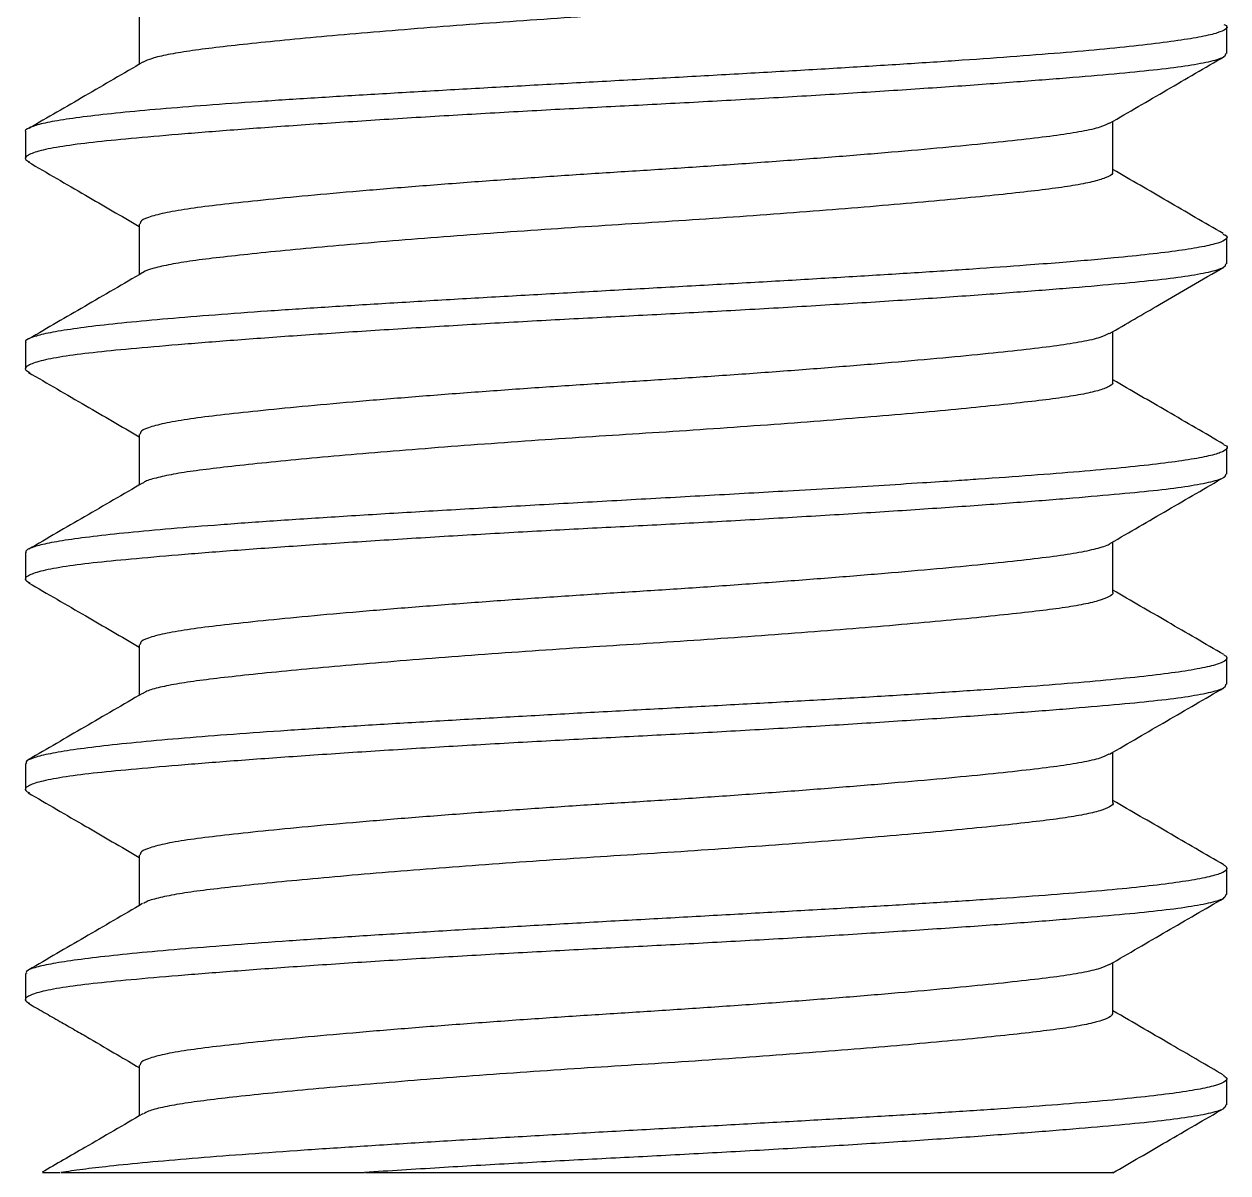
# Model space of a CAD drawing. Header units: millimetres. Extents: x 1580 to 3807, y -141 to 840.
# Drawn here: x 1886.852 to 1890.86, y 60.585 to 64.409 of the extents above; entities that cross this region are included whole.
import ezdxf

# ---------------------------------------------------------------- set-up
doc = ezdxf.new("R2010")
doc.units = ezdxf.units.MM

msp = doc.modelspace()

# ---------------------------------------------------------------- linework, layer by layer
at = {"color": 7, "linetype": 'Continuous', "lineweight": 25}
for p, q in [((1890.8561, 64.311), (1890.8561, 64.3985)), ((1886.8561, 64.0505), (1886.8561, 63.961)), ((1890.8561, 63.611), (1890.8561, 63.6985)), ((1886.8561, 63.349), (1886.8561, 63.261)), ((1890.8561, 62.911), (1890.8561, 62.9985)), ((1886.8561, 62.6496), (1886.8561, 62.561)), ((1890.8561, 62.211), (1890.8561, 62.2985)), ((1886.8561, 61.9475), (1886.8561, 61.861)), ((1890.8561, 61.511), (1890.8561, 61.5985)), ((1886.8561, 61.2488), (1886.8561, 61.161)), ((1890.8561, 60.811), (1890.8561, 60.8985))]:
    msp.add_line(p, q, dxfattribs=at)
for points, knots in [([(1890.4745, 64.6173), (1890.4748, 64.6147), (1890.4759, 64.6076), (1890.4535, 64.5962), (1890.4101, 64.5831), (1890.3466, 64.5707), (1890.2656, 64.5593), (1890.1674, 64.5479), (1890.0514, 64.5355), (1889.9179, 64.5225), (1889.7687, 64.5091), (1889.6065, 64.4955), (1889.4346, 64.482), (1889.2565, 64.4689), (1889.0761, 64.4564), (1888.8958, 64.4447), (1888.7156, 64.4334), (1888.5352, 64.4212), (1888.3556, 64.4084), (1888.1806, 64.395), (1888.0137, 64.3814), (1887.8583, 64.3679), (1887.7176, 64.3547), (1887.5936, 64.342), (1887.4877, 64.3301), (1887.3991, 64.319), (1887.3282, 64.3069), (1887.275, 64.2944), (1887.2568, 64.2858), (1887.2479, 64.2816)], [0, 0, 0, 0, 0.0217809, 0.0602744, 0.0983614, 0.1358003, 0.1723742, 0.2088888, 0.2462798, 0.2843332, 0.3228088, 0.3614495, 0.3999914, 0.4381747, 0.4757539, 0.5125071, 0.5488842, 0.5861244, 0.62407, 0.662485, 0.7011146, 0.7396954, 0.7779661, 0.8156778, 0.8526034, 0.8889126, 0.9259945, 0.9638238, 1, 1, 1, 1]), ([(1887.2349, 64.4423), (1887.235, 64.413), (1887.235, 64.357), (1887.235, 64.3011), (1887.2349, 64.2745)], [0, 0, 0, 0, 0.52379, 1, 1, 1, 1]), ([(1890.8461, 64.4077), (1890.8489, 64.4064), (1890.8606, 64.401), (1890.8551, 64.3916), (1890.8289, 64.3791), (1890.7752, 64.3664), (1890.6969, 64.3535), (1890.5947, 64.3402), (1890.4699, 64.327), (1890.3243, 64.3139), (1890.1596, 64.3009), (1889.978, 64.2879), (1889.7818, 64.275), (1889.5736, 64.2622), (1889.3561, 64.2494), (1889.1322, 64.2368), (1888.9046, 64.2242), (1888.6764, 64.2117), (1888.4505, 64.1992), (1888.2299, 64.1869), (1888.0175, 64.1746), (1887.816, 64.1624), (1887.6282, 64.1502), (1887.4565, 64.138), (1887.3028, 64.1257), (1887.1692, 64.1134), (1887.0573, 64.101), (1886.9688, 64.0885), (1886.9038, 64.076), (1886.8671, 64.0634), (1886.8519, 64.0549), (1886.8562, 64.0506), (1886.8563, 64.0505)], [0, 0, 0, 0, 0.010856, 0.046229, 0.081603, 0.11698, 0.152358, 0.187732, 0.223061, 0.25839, 0.293718, 0.329045, 0.364372, 0.399698, 0.435024, 0.470348, 0.505673, 0.540996, 0.576319, 0.611641, 0.646963, 0.682284, 0.717522, 0.752739, 0.787956, 0.823174, 0.858393, 0.893612, 0.928831, 0.964052, 0.999272, 1, 1, 1, 1]), ([(1890.853, 64.311), (1890.8522, 64.307), (1890.8504, 64.298), (1890.8072, 64.2841), (1890.7333, 64.2699), (1890.6308, 64.2566), (1890.502, 64.2441), (1890.3454, 64.2304), (1890.1604, 64.2158), (1889.9496, 64.2005), (1889.7191, 64.1851), (1889.4749, 64.17), (1889.225, 64.1555), (1888.9753, 64.142), (1888.7271, 64.1295), (1888.479, 64.1161), (1888.2307, 64.1017), (1887.9881, 64.0866), (1887.758, 64.0712), (1887.5476, 64.0559), (1887.3621, 64.0412), (1887.2054, 64.0274), (1887.0767, 64.0149), (1886.9756, 64.0016), (1886.9021, 63.9874), (1886.8612, 63.9725), (1886.8494, 63.9598), (1886.8647, 63.9523), (1886.8696, 63.9499)], [0, 0, 0, 0, 0.03156, 0.072112, 0.111343, 0.149683, 0.187441, 0.226133, 0.266336, 0.307031, 0.34787, 0.388496, 0.428563, 0.467064, 0.504787, 0.543327, 0.582701, 0.623335, 0.664174, 0.704863, 0.745052, 0.784417, 0.822162, 0.860542, 0.899802, 0.939644, 0.980474, 1, 1, 1, 1]), ([(1890.4661, 64.0786), (1890.5296, 64.1155), (1890.6566, 64.1894), (1890.7837, 64.2632), (1890.8472, 64.3001)], [0, 0, 0, 0, 0.499759, 1, 1, 1, 1]), ([(1887.2474, 64.2817), (1887.1829, 64.2442), (1887.0565, 64.1707), (1886.93, 64.0973), (1886.868, 64.0613)], [0, 0, 0, 0, 0.50975, 1, 1, 1, 1]), ([(1890.4647, 64.0787), (1890.4559, 64.0742), (1890.4373, 64.0648), (1890.3771, 64.0511), (1890.2948, 64.0379), (1890.1902, 64.0254), (1890.0633, 64.0116), (1889.9133, 63.997), (1889.7424, 63.9818), (1889.5556, 63.9664), (1889.3577, 63.9512), (1889.1551, 63.9367), (1888.9527, 63.9232), (1888.7515, 63.9108), (1888.5504, 63.8973), (1888.3492, 63.8829), (1888.1525, 63.8678), (1887.966, 63.8524), (1887.7955, 63.8372), (1887.6451, 63.8225), (1887.5181, 63.8087), (1887.4139, 63.7962), (1887.3316, 63.7829), (1887.2731, 63.7687), (1887.2392, 63.755), (1887.2381, 63.7461), (1887.2376, 63.7422)], [0, 0, 0, 0, 0.038541, 0.080532, 0.121567, 0.161978, 0.203391, 0.246423, 0.289985, 0.333702, 0.377189, 0.420076, 0.461284, 0.501657, 0.542906, 0.585051, 0.628547, 0.672264, 0.715819, 0.758837, 0.80097, 0.841366, 0.882444, 0.924467, 0.967115, 1, 1, 1, 1]), ([(1890.4772, 63.9173), (1890.4772, 63.9463), (1890.4772, 64.0022), (1890.4772, 64.0582), (1890.4772, 64.0851)], [0, 0, 0, 0, 0.518838, 1, 1, 1, 1]), ([(1886.8652, 63.9499), (1886.9288, 63.913), (1887.052, 63.8414), (1887.1752, 63.7698), (1887.2349, 63.7351)], [0, 0, 0, 0, 0.515382, 1, 1, 1, 1]), ([(1890.4745, 63.9173), (1890.4751, 63.9153), (1890.4773, 63.9089), (1890.4578, 63.898), (1890.4174, 63.8849), (1890.3563, 63.8724), (1890.2778, 63.8608), (1890.182, 63.8495), (1890.0685, 63.8372), (1889.9372, 63.8243), (1889.79, 63.811), (1889.6294, 63.7974), (1889.4587, 63.7839), (1889.2813, 63.7707), (1889.101, 63.7581), (1888.9206, 63.7462), (1888.7404, 63.7351), (1888.56, 63.7229), (1888.3802, 63.7102), (1888.2043, 63.6969), (1888.036, 63.6833), (1887.8789, 63.6697), (1887.736, 63.6565), (1887.6096, 63.6437), (1887.5012, 63.6317), (1887.4104, 63.6206), (1887.3363, 63.6086), (1887.2825, 63.596), (1887.2532, 63.5868), (1887.2484, 63.5819), (1887.248, 63.5815)], [0, 0, 0, 0, 0.0164552, 0.0549704, 0.093114, 0.1306416, 0.1673328, 0.203727, 0.2409955, 0.2789574, 0.3173756, 0.3559948, 0.3945516, 0.432785, 0.4704472, 0.5073125, 0.5436198, 0.5807321, 0.61858, 0.6569309, 0.6955321, 0.734121, 0.7724353, 0.8102239, 0.8472564, 0.8835466, 0.9204952, 0.9582208, 0.9964952, 1, 1, 1, 1]), ([(1890.8443, 63.7112), (1890.7822, 63.7472), (1890.6598, 63.8182), (1890.5375, 63.8894), (1890.4772, 63.9245)], [0, 0, 0, 0, 0.506757, 1, 1, 1, 1]), ([(1887.2349, 63.7423), (1887.235, 63.7129), (1887.235, 63.657), (1887.235, 63.6011), (1887.2349, 63.5745)], [0, 0, 0, 0, 0.523986, 1, 1, 1, 1]), ([(1890.8432, 63.7094), (1890.8464, 63.7082), (1890.8599, 63.7026), (1890.8567, 63.6928), (1890.832, 63.68), (1890.7782, 63.6672), (1890.7008, 63.6546), (1890.6017, 63.6423), (1890.4968, 63.6315), (1890.3941, 63.6222), (1890.297, 63.6141), (1890.1716, 63.6044), (1890.0127, 63.593), (1889.8189, 63.5803), (1889.6126, 63.5676), (1889.3964, 63.5548), (1889.1732, 63.5421), (1888.946, 63.5294), (1888.7175, 63.5166), (1888.4908, 63.5039), (1888.2689, 63.4912), (1888.0547, 63.4784), (1887.8508, 63.4657), (1887.66, 63.453), (1887.4847, 63.4402), (1887.3273, 63.4275), (1887.1897, 63.4148), (1887.0737, 63.4021), (1886.9811, 63.3893), (1886.9122, 63.3766), (1886.8709, 63.3639), (1886.8533, 63.3547), (1886.8573, 63.3497), (1886.8579, 63.349)], [0, 0, 0, 0, 0.0107454, 0.0469116, 0.0838085, 0.1198882, 0.1551506, 0.1895958, 0.2232235, 0.2451936, 0.2671231, 0.2905826, 0.3257614, 0.3609401, 0.3961188, 0.4312975, 0.4664763, 0.501655, 0.5368337, 0.5720124, 0.6071911, 0.6423698, 0.6775485, 0.7127272, 0.7479059, 0.7830846, 0.8182633, 0.853442, 0.8886207, 0.9237994, 0.958978, 0.9941567, 1, 1, 1, 1]), ([(1890.853, 63.611), (1890.8522, 63.607), (1890.8504, 63.598), (1890.8072, 63.5841), (1890.7333, 63.5699), (1890.6308, 63.5566), (1890.502, 63.5441), (1890.3454, 63.5304), (1890.1604, 63.5158), (1889.9496, 63.5005), (1889.7191, 63.4851), (1889.4749, 63.47), (1889.225, 63.4555), (1888.9753, 63.442), (1888.7271, 63.4295), (1888.479, 63.4161), (1888.2307, 63.4017), (1887.9881, 63.3866), (1887.758, 63.3712), (1887.5476, 63.3559), (1887.3621, 63.3412), (1887.2054, 63.3274), (1887.0767, 63.3149), (1886.9756, 63.3016), (1886.9021, 63.2874), (1886.8612, 63.2725), (1886.8495, 63.2597), (1886.8651, 63.252), (1886.8703, 63.2494)], [0, 0, 0, 0, 0.031523, 0.072028, 0.111212, 0.149507, 0.187221, 0.225868, 0.266023, 0.306671, 0.347462, 0.38804, 0.42806, 0.466516, 0.504195, 0.542689, 0.582017, 0.622603, 0.663395, 0.704036, 0.744178, 0.783497, 0.821197, 0.859532, 0.898746, 0.938542, 0.979323, 1, 1, 1, 1]), ([(1887.2471, 63.5815), (1887.1826, 63.544), (1887.0562, 63.4705), (1886.9297, 63.3971), (1886.8678, 63.3611)], [0, 0, 0, 0, 0.5101934, 1, 1, 1, 1]), ([(1890.4653, 63.3782), (1890.5208, 63.4105), (1890.6477, 63.4842), (1890.7746, 63.5579), (1890.846, 63.5993)], [0, 0, 0, 0, 0.437535, 1, 1, 1, 1]), ([(1890.4637, 63.3782), (1890.4551, 63.3739), (1890.4367, 63.3646), (1890.3771, 63.3511), (1890.2948, 63.3379), (1890.1902, 63.3254), (1890.0633, 63.3116), (1889.9133, 63.297), (1889.7424, 63.2818), (1889.5556, 63.2664), (1889.3577, 63.2512), (1889.1551, 63.2367), (1888.9527, 63.2232), (1888.7515, 63.2108), (1888.5504, 63.1973), (1888.3492, 63.1829), (1888.1525, 63.1678), (1887.966, 63.1524), (1887.7955, 63.1372), (1887.6451, 63.1225), (1887.5181, 63.1087), (1887.4139, 63.0962), (1887.3316, 63.0829), (1887.2731, 63.0687), (1887.2392, 63.055), (1887.2381, 63.0461), (1887.2376, 63.0422)], [0, 0, 0, 0, 0.037311, 0.079356, 0.120444, 0.160906, 0.202372, 0.24546, 0.289077, 0.33285, 0.376393, 0.419334, 0.460595, 0.50102, 0.542321, 0.58452, 0.628072, 0.671845, 0.715455, 0.758528, 0.800716, 0.841163, 0.882294, 0.92437, 0.967073, 1, 1, 1, 1]), ([(1890.4772, 63.2173), (1890.4772, 63.2463), (1890.4772, 63.3022), (1890.4772, 63.3581), (1890.4772, 63.3851)], [0, 0, 0, 0, 0.518688, 1, 1, 1, 1]), ([(1886.866, 63.2494), (1886.9295, 63.2125), (1887.0526, 63.1411), (1887.1755, 63.0696), (1887.2349, 63.0351)], [0, 0, 0, 0, 0.5166797, 1, 1, 1, 1]), ([(1890.4749, 63.2173), (1890.4756, 63.2159), (1890.4785, 63.2101), (1890.4616, 63.1998), (1890.4244, 63.1867), (1890.3658, 63.1741), (1890.2897, 63.1623), (1890.1962, 63.1511), (1890.0852, 63.139), (1889.9563, 63.1261), (1889.8112, 63.1128), (1889.6522, 63.0992), (1889.4827, 63.0857), (1889.306, 63.0725), (1889.1258, 63.0598), (1888.9455, 63.0478), (1888.7652, 63.0366), (1888.5849, 63.0247), (1888.4048, 63.012), (1888.2281, 62.9987), (1888.0586, 62.9852), (1887.8998, 62.9716), (1887.7547, 62.9583), (1887.626, 62.9455), (1887.5151, 62.9333), (1887.4219, 62.9221), (1887.3455, 62.9103), (1887.2887, 62.8977), (1887.2561, 62.8879), (1887.2497, 62.8822), (1887.2484, 62.881)], [0, 0, 0, 0, 0.011121, 0.049614, 0.087771, 0.125346, 0.162114, 0.198388, 0.235493, 0.273321, 0.311638, 0.350192, 0.38872, 0.426961, 0.464663, 0.5016, 0.537838, 0.574781, 0.61249, 0.650733, 0.689262, 0.727816, 0.76613, 0.803953, 0.841052, 0.877323, 0.914098, 0.951678, 0.989839, 1, 1, 1, 1]), ([(1890.8456, 63.0104), (1890.7833, 63.0466), (1890.6605, 63.1179), (1890.5377, 63.1893), (1890.4772, 63.2244)], [0, 0, 0, 0, 0.507144, 1, 1, 1, 1]), ([(1887.2349, 63.0423), (1887.235, 63.0129), (1887.235, 62.957), (1887.235, 62.9011), (1887.2349, 62.8744)], [0, 0, 0, 0, 0.524149, 1, 1, 1, 1]), ([(1890.845, 63.0094), (1890.8465, 63.0088), (1890.8591, 63.0039), (1890.8578, 62.9949), (1890.8393, 62.9822), (1890.7926, 62.9695), (1890.7216, 62.9568), (1890.6262, 62.9441), (1890.5079, 62.9315), (1890.3682, 62.9188), (1890.209, 62.9062), (1890.0675, 62.8961), (1889.9441, 62.8877), (1889.8342, 62.8806), (1889.6985, 62.8721), (1889.5485, 62.8631), (1889.3616, 62.8523), (1889.1363, 62.8395), (1888.8744, 62.825), (1888.6158, 62.8107), (1888.3646, 62.7965), (1888.1248, 62.7826), (1887.8997, 62.7688), (1887.6921, 62.7553), (1887.5046, 62.7419), (1887.339, 62.7287), (1887.1967, 62.7158), (1887.0786, 62.703), (1886.9855, 62.6904), (1886.9168, 62.678), (1886.8744, 62.6658), (1886.8552, 62.6564), (1886.8579, 62.651), (1886.8586, 62.6496)], [0, 0, 0, 0, 0.005035, 0.040229, 0.075381, 0.110534, 0.145686, 0.180838, 0.215991, 0.251143, 0.286295, 0.321447, 0.335514, 0.3558, 0.381061, 0.406126, 0.430994, 0.471984, 0.512427, 0.552325, 0.591677, 0.630483, 0.668742, 0.706456, 0.743623, 0.780244, 0.816319, 0.851848, 0.88683, 0.921266, 0.955156, 0.988499, 1, 1, 1, 1]), ([(1890.853, 62.911), (1890.8522, 62.907), (1890.8504, 62.898), (1890.8072, 62.8841), (1890.7333, 62.8699), (1890.6308, 62.8566), (1890.502, 62.8441), (1890.3454, 62.8304), (1890.1604, 62.8158), (1889.9496, 62.8005), (1889.7191, 62.7851), (1889.4749, 62.77), (1889.225, 62.7555), (1888.9753, 62.742), (1888.7271, 62.7295), (1888.479, 62.7161), (1888.2307, 62.7017), (1887.9881, 62.6866), (1887.758, 62.6712), (1887.5476, 62.6559), (1887.3621, 62.6412), (1887.2054, 62.6274), (1887.0767, 62.6149), (1886.9756, 62.6016), (1886.9021, 62.5874), (1886.8611, 62.5725), (1886.8495, 62.5597), (1886.8652, 62.5519), (1886.8705, 62.5493)], [0, 0, 0, 0, 0.031513, 0.072006, 0.111179, 0.149462, 0.187165, 0.2258, 0.265943, 0.306578, 0.347357, 0.387923, 0.427931, 0.466375, 0.504043, 0.542525, 0.581841, 0.622415, 0.663194, 0.703823, 0.743953, 0.78326, 0.820949, 0.859272, 0.898474, 0.938258, 0.979027, 1, 1, 1, 1]), ([(1890.4692, 62.6807), (1890.5325, 62.7175), (1890.6593, 62.7912), (1890.7861, 62.8648), (1890.8495, 62.9016)], [0, 0, 0, 0, 0.499845, 1, 1, 1, 1]), ([(1887.2463, 62.881), (1887.1818, 62.8436), (1887.0556, 62.7702), (1886.9293, 62.6969), (1886.8675, 62.661)], [0, 0, 0, 0, 0.510688, 1, 1, 1, 1]), ([(1890.4689, 62.6807), (1890.4688, 62.6806), (1890.4663, 62.6754), (1890.4361, 62.6654), (1890.3781, 62.6511), (1890.2945, 62.6379), (1890.1902, 62.6254), (1890.0633, 62.6116), (1889.9133, 62.597), (1889.7424, 62.5818), (1889.5556, 62.5664), (1889.3577, 62.5512), (1889.1551, 62.5367), (1888.9527, 62.5232), (1888.7515, 62.5108), (1888.5504, 62.4973), (1888.3492, 62.4829), (1888.1525, 62.4678), (1887.966, 62.4524), (1887.7955, 62.4372), (1887.6451, 62.4225), (1887.5181, 62.4087), (1887.4139, 62.3962), (1887.3316, 62.3829), (1887.2731, 62.3687), (1887.2392, 62.355), (1887.2381, 62.3461), (1887.2376, 62.3422)], [0, 0, 0, 0, 0.000927, 0.044085, 0.085834, 0.126633, 0.166811, 0.207985, 0.250769, 0.29408, 0.337544, 0.380781, 0.42342, 0.464391, 0.504531, 0.545542, 0.587444, 0.630689, 0.674154, 0.717457, 0.760227, 0.802118, 0.842281, 0.883122, 0.924902, 0.967305, 1, 1, 1, 1]), ([(1890.4772, 62.5173), (1890.4772, 62.5463), (1890.4772, 62.6023), (1890.4772, 62.6583), (1890.4772, 62.6853)], [0, 0, 0, 0, 0.517684, 1, 1, 1, 1]), ([(1886.8662, 62.5493), (1886.9297, 62.5124), (1887.0527, 62.441), (1887.1756, 62.3696), (1887.2349, 62.3351)], [0, 0, 0, 0, 0.5171, 1, 1, 1, 1]), ([(1890.4758, 62.5173), (1890.4762, 62.5166), (1890.4797, 62.5114), (1890.465, 62.5017), (1890.431, 62.4884), (1890.3749, 62.4758), (1890.3012, 62.4639), (1890.2101, 62.4527), (1890.1016, 62.4407), (1889.9751, 62.4279), (1889.832, 62.4147), (1889.6748, 62.4011), (1889.5065, 62.3876), (1889.3306, 62.3742), (1889.1507, 62.3615), (1888.9703, 62.3494), (1888.7901, 62.3382), (1888.6097, 62.3264), (1888.4294, 62.3137), (1888.2521, 62.3006), (1888.0814, 62.287), (1887.9209, 62.2734), (1887.7738, 62.2601), (1887.6427, 62.2472), (1887.5293, 62.2349), (1887.4337, 62.2237), (1887.355, 62.212), (1887.2953, 62.1995), (1887.2591, 62.189), (1887.251, 62.1827), (1887.2486, 62.1808)], [0, 0, 0, 0, 0.005807, 0.044307, 0.082506, 0.120155, 0.157027, 0.19325, 0.230219, 0.267942, 0.306187, 0.344704, 0.383232, 0.421508, 0.459279, 0.496315, 0.532552, 0.569355, 0.606952, 0.645117, 0.683602, 0.722148, 0.760491, 0.798377, 0.835569, 0.87189, 0.908519, 0.945982, 0.984058, 1, 1, 1, 1]), ([(1890.8463, 62.31), (1890.7839, 62.3462), (1890.6608, 62.4177), (1890.5378, 62.4892), (1890.4772, 62.5244)], [0, 0, 0, 0, 0.5068364, 1, 1, 1, 1]), ([(1887.2349, 62.3423), (1887.235, 62.3129), (1887.235, 62.257), (1887.235, 62.201), (1887.2349, 62.1744)], [0, 0, 0, 0, 0.5243184, 1, 1, 1, 1]), ([(1890.8459, 62.3095), (1890.8474, 62.3088), (1890.8535, 62.306), (1890.8552, 62.3026), (1890.856, 62.2997), (1890.8561, 62.2989), (1890.8561, 62.2986), (1890.8561, 62.2985), (1890.8561, 62.2985), (1890.8561, 62.2985), (1890.8561, 62.2985), (1890.8561, 62.2938), (1890.8464, 62.2845), (1890.8033, 62.2707), (1890.7333, 62.2571), (1890.6389, 62.2439), (1890.5227, 62.231), (1890.3848, 62.2181), (1890.2269, 62.2054), (1890.0511, 62.1927), (1889.8597, 62.1802), (1889.6552, 62.1677), (1889.4405, 62.1553), (1889.2188, 62.143), (1888.9929, 62.1307), (1888.7653, 62.1184), (1888.539, 62.1059), (1888.3167, 62.0934), (1888.1013, 62.0809), (1887.8957, 62.0683), (1887.7025, 62.0556), (1887.5242, 62.0429), (1887.363, 62.0301), (1887.221, 62.0173), (1887.1, 62.0044), (1887.0017, 61.9915), (1886.9269, 61.9786), (1886.8787, 61.9657), (1886.8559, 61.9553), (1886.8585, 61.9493), (1886.8592, 61.9475)], [0, 0, 0, 0, 0.005372, 0.023384, 0.027117, 0.028869, 0.029294, 0.029505, 0.029532, 0.029545, 0.029547, 0.02955, 0.066644, 0.103738, 0.14083, 0.176158, 0.211484, 0.24681, 0.282135, 0.317459, 0.352782, 0.388105, 0.423427, 0.458582, 0.493669, 0.528756, 0.563844, 0.598932, 0.63402, 0.669109, 0.704199, 0.739289, 0.774379, 0.80947, 0.844588, 0.87978, 0.914971, 0.950163, 0.985354, 1, 1, 1, 1]), ([(1890.853, 62.211), (1890.8522, 62.207), (1890.8504, 62.198), (1890.8072, 62.1841), (1890.7333, 62.1699), (1890.6308, 62.1566), (1890.502, 62.1441), (1890.3454, 62.1304), (1890.1604, 62.1158), (1889.9496, 62.1005), (1889.7191, 62.0851), (1889.4749, 62.07), (1889.225, 62.0555), (1888.9753, 62.042), (1888.7271, 62.0295), (1888.479, 62.0161), (1888.2307, 62.0017), (1887.9881, 61.9866), (1887.758, 61.9712), (1887.5476, 61.9559), (1887.3621, 61.9412), (1887.2054, 61.9274), (1887.0767, 61.9149), (1886.9756, 61.9016), (1886.9021, 61.8874), (1886.8612, 61.8725), (1886.8494, 61.8599), (1886.8644, 61.8524), (1886.8692, 61.8501)], [0, 0, 0, 0, 0.031578, 0.072154, 0.111407, 0.14977, 0.18755, 0.226264, 0.26649, 0.307209, 0.348072, 0.388722, 0.428812, 0.467336, 0.50508, 0.543642, 0.583039, 0.623696, 0.66456, 0.705272, 0.745485, 0.784873, 0.822639, 0.861042, 0.900324, 0.94019, 0.981043, 1, 1, 1, 1]), ([(1887.246, 62.1809), (1887.1816, 62.1434), (1887.0552, 62.0699), (1886.9288, 61.9965), (1886.8668, 61.9606)], [0, 0, 0, 0, 0.509813, 1, 1, 1, 1]), ([(1890.4653, 61.9782), (1890.5288, 62.0151), (1890.6559, 62.089), (1890.7831, 62.1628), (1890.8467, 62.1997)], [0, 0, 0, 0, 0.4997448, 1, 1, 1, 1]), ([(1890.4637, 61.9782), (1890.4551, 61.9739), (1890.4368, 61.9647), (1890.3771, 61.9511), (1890.2948, 61.9379), (1890.1902, 61.9254), (1890.0633, 61.9116), (1889.9133, 61.897), (1889.7424, 61.8818), (1889.5556, 61.8664), (1889.3577, 61.8512), (1889.1551, 61.8367), (1888.9527, 61.8232), (1888.7515, 61.8108), (1888.5504, 61.7973), (1888.3492, 61.7829), (1888.1525, 61.7678), (1887.966, 61.7524), (1887.7955, 61.7372), (1887.6451, 61.7225), (1887.5181, 61.7087), (1887.4139, 61.6962), (1887.3316, 61.6829), (1887.2731, 61.6687), (1887.2392, 61.655), (1887.2381, 61.6461), (1887.2376, 61.6422)], [0, 0, 0, 0, 0.03734, 0.079384, 0.12047, 0.160932, 0.202396, 0.245482, 0.289099, 0.33287, 0.376411, 0.419352, 0.460611, 0.501034, 0.542335, 0.584533, 0.628083, 0.671855, 0.715464, 0.758535, 0.800722, 0.841168, 0.882297, 0.924372, 0.967074, 1, 1, 1, 1]), ([(1890.4772, 61.8173), (1890.4772, 61.8462), (1890.4772, 61.9022), (1890.4772, 61.9581), (1890.4772, 61.9851)], [0, 0, 0, 0, 0.518303, 1, 1, 1, 1]), ([(1886.8649, 61.8501), (1886.9284, 61.8132), (1887.0518, 61.7416), (1887.1751, 61.6699), (1887.2349, 61.6351)], [0, 0, 0, 0, 0.515119, 1, 1, 1, 1]), ([(1890.477, 61.8173), (1890.4771, 61.8172), (1890.4807, 61.8126), (1890.4679, 61.8035), (1890.4372, 61.7902), (1890.3836, 61.7775), (1890.3124, 61.7654), (1890.2236, 61.7543), (1890.1176, 61.7424), (1889.9935, 61.7297), (1889.8526, 61.7165), (1889.6972, 61.703), (1889.5302, 61.6894), (1889.3551, 61.6761), (1889.1755, 61.6632), (1888.9951, 61.651), (1888.8149, 61.6398), (1888.6346, 61.628), (1888.4542, 61.6155), (1888.2762, 61.6024), (1888.1043, 61.5889), (1887.9422, 61.5753), (1887.7931, 61.5619), (1887.6597, 61.5489), (1887.5439, 61.5366), (1887.4458, 61.5252), (1887.3648, 61.5137), (1887.3024, 61.5013), (1887.2626, 61.4903), (1887.2525, 61.4834), (1887.249, 61.481)], [0, 0, 0, 0, 0.0005015, 0.0390411, 0.0773153, 0.1150728, 0.1520824, 0.1883261, 0.2251933, 0.2628435, 0.30105, 0.339564, 0.3781246, 0.4164689, 0.4543428, 0.4915108, 0.5278193, 0.5645148, 0.6020331, 0.6401527, 0.6786282, 0.7172002, 0.7556055, 0.7935874, 0.8309061, 0.8673491, 0.9038659, 0.9412444, 0.9792682, 1, 1, 1, 1]), ([(1890.8468, 61.6097), (1890.7843, 61.646), (1890.661, 61.7176), (1890.5378, 61.7892), (1890.4772, 61.8244)], [0, 0, 0, 0, 0.507544, 1, 1, 1, 1]), ([(1890.8467, 61.6096), (1890.8471, 61.6094), (1890.8491, 61.6083), (1890.8516, 61.6063), (1890.8543, 61.6036), (1890.8558, 61.601), (1890.8568, 61.5948), (1890.8471, 61.5851), (1890.808, 61.572), (1890.7435, 61.559), (1890.6546, 61.5462), (1890.5424, 61.5335), (1890.4082, 61.521), (1890.254, 61.5085), (1890.0816, 61.4962), (1889.8934, 61.4841), (1889.6919, 61.472), (1889.4797, 61.4597), (1889.2593, 61.4474), (1889.0335, 61.4348), (1888.8054, 61.4222), (1888.5779, 61.4094), (1888.3539, 61.3964), (1888.1363, 61.3833), (1887.9281, 61.3701), (1887.732, 61.3568), (1887.5506, 61.3437), (1887.3862, 61.3307), (1887.2408, 61.3179), (1887.1164, 61.3051), (1887.0145, 61.2925), (1886.9363, 61.2801), (1886.8841, 61.2678), (1886.8576, 61.2574), (1886.8588, 61.2511), (1886.8592, 61.2488)], [0, 0, 0, 0, 0.001407, 0.008889, 0.016142, 0.023167, 0.030109, 0.065307, 0.100504, 0.135699, 0.170893, 0.206087, 0.241279, 0.27647, 0.311659, 0.346848, 0.381981, 0.417121, 0.452277, 0.487448, 0.522634, 0.557835, 0.593051, 0.628283, 0.663529, 0.698735, 0.733927, 0.769118, 0.804308, 0.839497, 0.874684, 0.909871, 0.945056, 0.98024, 1, 1, 1, 1]), ([(1887.2349, 61.6423), (1887.235, 61.6129), (1887.235, 61.557), (1887.235, 61.501), (1887.2349, 61.4744)], [0, 0, 0, 0, 0.524536, 1, 1, 1, 1]), ([(1890.853, 61.511), (1890.8522, 61.507), (1890.8504, 61.498), (1890.8072, 61.4841), (1890.7333, 61.4699), (1890.6308, 61.4566), (1890.502, 61.4441), (1890.3454, 61.4304), (1890.1604, 61.4158), (1889.9496, 61.4005), (1889.7191, 61.3851), (1889.4749, 61.37), (1889.225, 61.3555), (1888.9753, 61.342), (1888.7271, 61.3295), (1888.479, 61.3161), (1888.2307, 61.3017), (1887.9881, 61.2866), (1887.758, 61.2712), (1887.5476, 61.2559), (1887.3621, 61.2412), (1887.2054, 61.2274), (1887.0767, 61.2149), (1886.9756, 61.2016), (1886.9021, 61.1874), (1886.8612, 61.1725), (1886.8494, 61.1597), (1886.865, 61.1521), (1886.8701, 61.1495)], [0, 0, 0, 0, 0.0315317, 0.0720481, 0.1112437, 0.1495498, 0.1872746, 0.225932, 0.2660988, 0.3067581, 0.3475609, 0.3881507, 0.4281821, 0.4666489, 0.5043384, 0.5428435, 0.5821823, 0.62278, 0.6635835, 0.7042361, 0.7443892, 0.7837196, 0.8214305, 0.8597764, 0.8990012, 0.9388084, 0.9796015, 1, 1, 1, 1]), ([(1890.4659, 61.2785), (1890.5293, 61.3154), (1890.6562, 61.3892), (1890.7832, 61.4629), (1890.8467, 61.4997)], [0, 0, 0, 0, 0.499792, 1, 1, 1, 1]), ([(1887.2463, 61.481), (1887.1819, 61.4436), (1887.0556, 61.3702), (1886.9292, 61.2968), (1886.8672, 61.2608)], [0, 0, 0, 0, 0.509775, 1, 1, 1, 1]), ([(1890.4645, 61.2785), (1890.4556, 61.2741), (1890.4371, 61.2648), (1890.3771, 61.2511), (1890.2948, 61.2379), (1890.1902, 61.2254), (1890.0633, 61.2116), (1889.9133, 61.197), (1889.7424, 61.1818), (1889.5556, 61.1664), (1889.3577, 61.1512), (1889.1551, 61.1367), (1888.9527, 61.1232), (1888.7515, 61.1108), (1888.5504, 61.0973), (1888.3492, 61.0829), (1888.1525, 61.0678), (1887.966, 61.0524), (1887.7955, 61.0372), (1887.6451, 61.0225), (1887.5181, 61.0087), (1887.4139, 60.9962), (1887.3316, 60.9829), (1887.2731, 60.9687), (1887.2392, 60.955), (1887.2381, 60.9461), (1887.2376, 60.9422)], [0, 0, 0, 0, 0.038211, 0.080217, 0.121266, 0.161691, 0.203118, 0.246165, 0.289742, 0.333473, 0.376976, 0.419877, 0.461099, 0.501486, 0.542749, 0.584909, 0.62842, 0.672151, 0.715721, 0.758754, 0.800902, 0.841312, 0.882404, 0.924441, 0.967104, 1, 1, 1, 1]), ([(1890.4772, 61.1173), (1890.4772, 61.1462), (1890.4771, 61.2022), (1890.4772, 61.2581), (1890.4772, 61.2851)], [0, 0, 0, 0, 0.518082, 1, 1, 1, 1]), ([(1886.866, 61.1494), (1886.8833, 61.1394), (1886.9161, 61.1205), (1886.9688, 61.0904), (1887.0198, 61.0612), (1887.0848, 61.0236), (1887.1613, 60.9785), (1887.2112, 60.9492), (1887.2349, 60.9352)], [0, 0, 0, 0, 0.157162, 0.2984677, 0.4278019, 0.5493566, 0.7849559, 1, 1, 1, 1]), ([(1890.476, 61.1173), (1890.4748, 61.1133), (1890.4724, 61.1048), (1890.4422, 61.092), (1890.3923, 61.0792), (1890.3232, 61.067), (1890.2369, 61.0558), (1890.1332, 61.0441), (1890.0116, 61.0315), (1889.8729, 61.0184), (1889.7194, 61.0049), (1889.5538, 60.9913), (1889.3796, 60.9779), (1889.2004, 60.9649), (1889.0199, 60.9526), (1888.8397, 60.9413), (1888.6594, 60.9297), (1888.479, 60.9173), (1888.3004, 60.9042), (1888.1275, 60.8908), (1887.9639, 60.8772), (1887.8128, 60.8637), (1887.6771, 60.8507), (1887.5587, 60.8382), (1887.4583, 60.8267), (1887.3749, 60.8153), (1887.3099, 60.803), (1887.2666, 60.7917), (1887.2544, 60.7844), (1887.2496, 60.7815)], [0, 0, 0, 0, 0.0337892, 0.0721706, 0.1100681, 0.1472471, 0.1835833, 0.2203796, 0.2579892, 0.2961885, 0.3347311, 0.3733567, 0.4118017, 0.4498096, 0.4871417, 0.5235936, 0.5602128, 0.5976845, 0.6357903, 0.6742876, 0.7129178, 0.751417, 0.7895269, 0.8270044, 0.863631, 0.9000767, 0.9374027, 0.9754063, 1, 1, 1, 1]), ([(1890.8444, 60.9111), (1890.7903, 60.9425), (1890.6679, 61.0136), (1890.5455, 61.0847), (1890.4772, 61.1244)], [0, 0, 0, 0, 0.441503, 1, 1, 1, 1]), ([(1887.2349, 60.9423), (1887.235, 60.9129), (1887.235, 60.857), (1887.235, 60.801), (1887.2349, 60.7745)], [0, 0, 0, 0, 0.524761, 1, 1, 1, 1]), ([(1890.8438, 60.9101), (1890.849, 60.9068), (1890.8611, 60.8991), (1890.8499, 60.8869), (1890.815, 60.8738), (1890.7538, 60.8608), (1890.6682, 60.848), (1890.5591, 60.8353), (1890.4279, 60.8227), (1890.2763, 60.8102), (1890.1063, 60.7979), (1889.9202, 60.7858), (1889.7204, 60.7737), (1889.5094, 60.7614), (1889.29, 60.7491), (1889.0649, 60.7366), (1888.8369, 60.7239), (1888.6091, 60.7111), (1888.3844, 60.6982), (1888.1658, 60.6851), (1887.9561, 60.6719), (1887.7582, 60.6586), (1887.5747, 60.6455), (1887.4078, 60.6325), (1887.2596, 60.6196), (1887.1396, 60.6076), (1887.0436, 60.5964), (1886.9975, 60.5895), (1886.9745, 60.586)], [0, 0, 0, 0, 0.029555, 0.068873, 0.108227, 0.14758, 0.186931, 0.226281, 0.265629, 0.304977, 0.344323, 0.383668, 0.422958, 0.462247, 0.501554, 0.540879, 0.580221, 0.61958, 0.658957, 0.698352, 0.737765, 0.777142, 0.816493, 0.855844, 0.895192, 0.93454, 0.96727, 1, 1, 1, 1]), ([(1890.853, 60.811), (1890.8522, 60.807), (1890.8504, 60.798), (1890.8072, 60.7841), (1890.7333, 60.7699), (1890.6308, 60.7566), (1890.502, 60.7441), (1890.3454, 60.7304), (1890.1604, 60.7158), (1889.9496, 60.7005), (1889.7191, 60.6851), (1889.4749, 60.67), (1889.225, 60.6555), (1888.9753, 60.642), (1888.727, 60.6295), (1888.4791, 60.6161), (1888.228, 60.6016), (1888.0677, 60.5914), (1887.9854, 60.5862)], [0, 0, 0, 0, 0.050552, 0.115508, 0.178347, 0.23976, 0.300241, 0.362217, 0.426613, 0.491798, 0.557213, 0.622287, 0.686466, 0.748137, 0.808561, 0.870293, 0.933361, 1, 1, 1, 1]), ([(1887.2472, 60.7815), (1887.1828, 60.7441), (1887.0712, 60.6792), (1886.9596, 60.6144), (1886.9123, 60.587)], [0, 0, 0, 0, 0.577075, 1, 1, 1, 1]), ([(1890.4768, 60.5848), (1890.5363, 60.6195), (1890.6594, 60.691), (1890.7826, 60.7625), (1890.8461, 60.7994)], [0, 0, 0, 0, 0.4839185, 1, 1, 1, 1]), ([(1886.9129, 60.586), (1886.914, 60.586), (1886.9163, 60.586), (1886.946, 60.586), (1886.9622, 60.586)], [0, 0, 0, 0, 0.456603, 1, 1, 1, 1]), ([(1886.9745, 60.586), (1887.062, 60.586), (1887.1971, 60.586), (1887.5426, 60.586), (1887.753, 60.586), (1887.9854, 60.586)], [0, 0, 0, 0, 0.5, 0.5, 1, 1, 1, 1]), ([(1887.9886, 60.586), (1888.0412, 60.586), (1888.1466, 60.586), (1888.3111, 60.586), (1888.4794, 60.586), (1888.6492, 60.586), (1888.8176, 60.586), (1888.9853, 60.586), (1889.1522, 60.586), (1889.3114, 60.586), (1889.4599, 60.586), (1889.599, 60.586), (1889.7326, 60.586), (1889.8567, 60.586), (1889.9695, 60.586), (1890.0721, 60.586), (1890.1658, 60.586), (1890.2487, 60.586), (1890.3201, 60.586), (1890.3798, 60.586), (1890.4268, 60.586), (1890.4611, 60.586), (1890.4791, 60.586), (1890.4767, 60.586), (1890.4761, 60.586)], [0, 0, 0, 0, 0.04806, 0.096119, 0.145575, 0.19503, 0.243114, 0.291189, 0.340885, 0.390582, 0.435326, 0.48007, 0.526213, 0.572355, 0.615575, 0.658794, 0.703271, 0.747747, 0.790957, 0.834157, 0.87883, 0.923502, 0.977415, 1, 1, 1, 1])]:
    msp.add_open_spline(points, degree=3, knots=knots, dxfattribs=at)
msp.add_open_spline([(1886.9623, 60.586), (1886.9651, 60.586), (1886.968, 60.586), (1886.9711, 60.586)], degree=3, dxfattribs=at)

doc.saveas('drawing.dxf')
